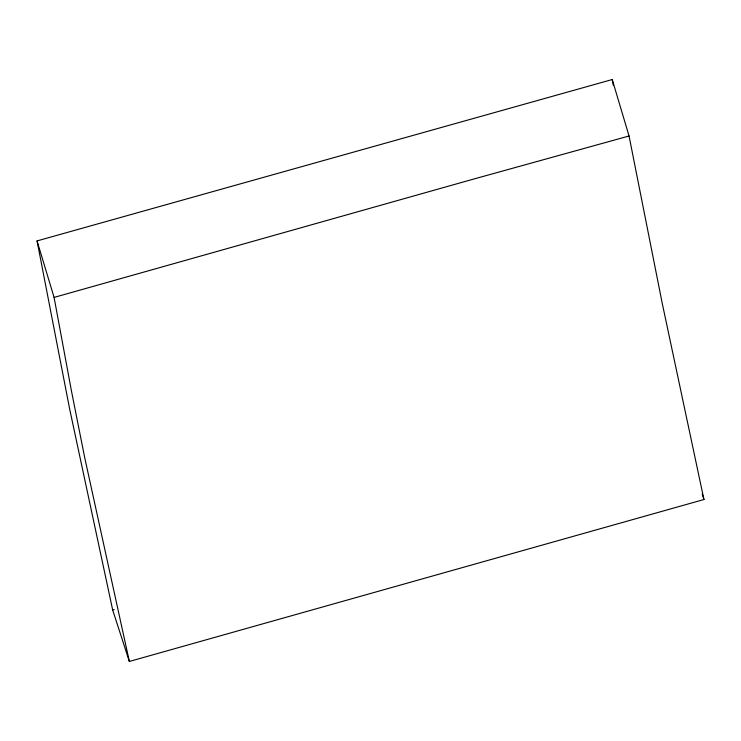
<?xml version="1.0" encoding="UTF-8"?>
<svg xmlns="http://www.w3.org/2000/svg" width="741" height="741" viewBox="0 0 741 741"><rect width="100%" height="100%" fill="white"/><g stroke="black" fill="none" stroke-linecap="round" stroke-linejoin="round"><path stroke-width="1.11" d="M112.688 610.019L69.682 409.162L37.05 240.918L612.233 79.537L629.053 135.992L662.213 303.208L703.95 499.517L129.351 661.463L112.688 610.019L114.179 609.593M129.351 661.463L84.604 457.16L71.442 390.924L54.084 297.41L472.137 179.489L629.053 135.992M702.218 494.015L703.95 499.517M37.05 240.918L54.084 297.41M612.233 79.537L613.335 85.382"/></g></svg>
